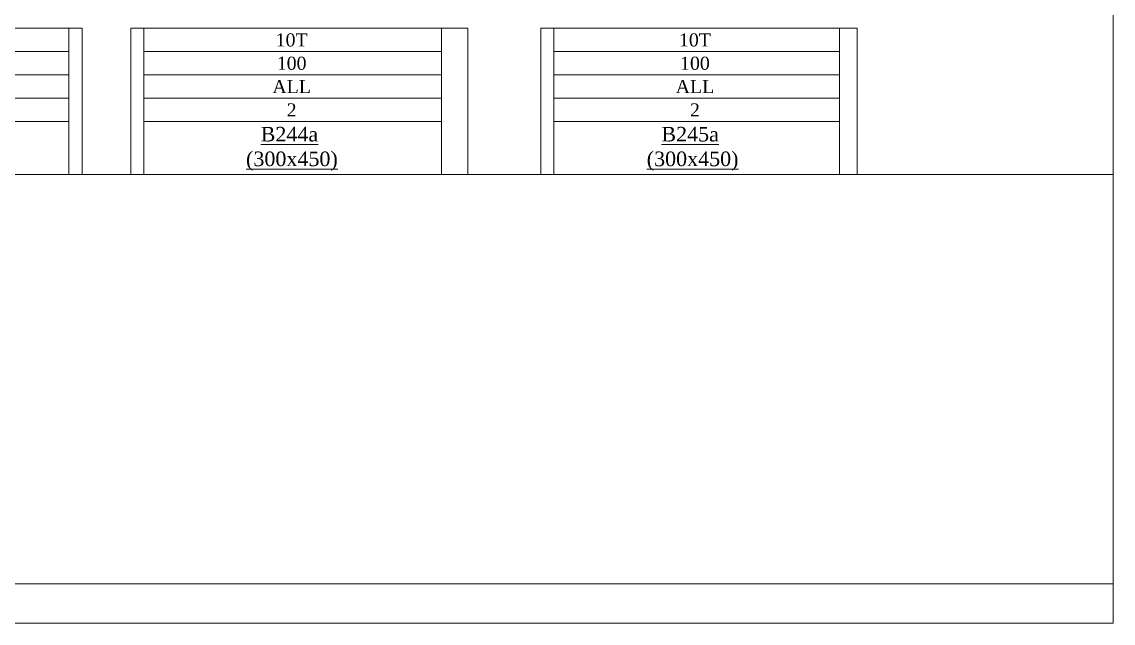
# Model space of a CAD drawing. Header units: millimetres. Extents: x 9781889 to 10654170, y -7832723 to -7608561.
# Drawn here: x 10635449 to 10654170, y -7801878 to -7791570 of the extents above; entities that cross this region are included whole.
import ezdxf
from ezdxf.enums import TextEntityAlignment as Align

# ---------------------------------------------------------------- set-up
doc = ezdxf.new("R2010")
doc.units = ezdxf.units.MM
doc.header["$LTSCALE"] = 10
for name, color, linetype, lineweight in [('S-SHEET', 251, 'Continuous', 0), ('S-TEXT', 7, 'Continuous', 0), ('S-TEXT L.S. BEAM NO.', 30, 'Continuous', 0)]:
    doc.layers.add(name, color=color, linetype=linetype, lineweight=lineweight)
doc.styles.add('TEXT', font='times.ttf')

msp = doc.modelspace()

# ---------------------------------------------------------------- linework, layer by layer
at = {"layer": 'S-SHEET'}
for p, q in [((10630701, -7791680, 0), (10636483.2, -7791680, 0)), ((10636257.3, -7791680, 0), (10636257.3, -7794189.2, 0)), ((10636483.2, -7791680, 0), (10636483.2, -7794189.2, 0)), ((10643099, -7791680, 0), (10637316.8, -7791680, 0)), ((10637316.8, -7791680, 0), (10637316.8, -7794189.2, 0)), ((10637542.7, -7791680, 0), (10637542.7, -7794189.2, 0)), ((10642649, -7791680, 0), (10642649, -7794189.2, 0)), ((10643099, -7791680, 0), (10643099, -7794189.2, 0)), ((10649776.4, -7791680, 0), (10644350.5, -7791680, 0)), ((10644350.5, -7791680, 0), (10644350.5, -7794189.2, 0)), ((10644576.4, -7791680, 0), (10644576.4, -7794189.2, 0)), ((10649476.4, -7791680, 0), (10649476.4, -7794189.2, 0)), ((10649776.4, -7791680, 0), (10649776.4, -7794189.2, 0)), ((10631151, -7792080, 0), (10636257.3, -7792080, 0)), ((10642649, -7792080, 0), (10637542.7, -7792080, 0)), ((10649476.4, -7792080, 0), (10644576.4, -7792080, 0)), ((10631151, -7792480, 0), (10636257.3, -7792480, 0)), ((10642649, -7792480, 0), (10637542.7, -7792480, 0)), ((10649476.4, -7792480, 0), (10644576.4, -7792480, 0)), ((10631151, -7792880, 0), (10636257.3, -7792880, 0)), ((10642649, -7792880, 0), (10637542.7, -7792880, 0)), ((10649476.4, -7792880, 0), (10644576.4, -7792880, 0)), ((10631151, -7793280, 0), (10636257.3, -7793280, 0)), ((10642649, -7793280, 0), (10637542.7, -7793280, 0)), ((10649476.4, -7793280, 0), (10644576.4, -7793280, 0)), ((10602835.5, -7794189.2, 0), (10654169.6, -7794189.2, 0)), ((10630701, -7794189.2, 0), (10636483.2, -7794189.2, 0)), ((10643099, -7794189.2, 0), (10637316.8, -7794189.2, 0)), ((10649776.4, -7794189.2, 0), (10644350.5, -7794189.2, 0)), ((10602835.5, -7801202.7, 0), (10654169.6, -7801202.7, 0))]:
    msp.add_line(p, q, dxfattribs=at)
msp.add_lwpolyline([(10602835.5, -7760218.1), (10654169.6, -7760218.1), (10654169.6, -7801877.7), (10602835.5, -7801877.7)], close=True, dxfattribs=at)

# ---------------------------------------------------------------- texts
at = {"layer": 'S-TEXT', "linetype": 'ByBlock', "style": 'TEXT'}
for s, p in [('10T', (10640077.4, -7791880, 0)), ('10T', (10646995.4, -7791880, 0)), ('100', (10640077.4, -7792280, 0)), ('100', (10646995.4, -7792280, 0)), ('ALL', (10640077.4, -7792680, 0)), ('ALL', (10646995.4, -7792680, 0)), ('2', (10640077.4, -7793080, 0)), ('2', (10646995.4, -7793080, 0))]:
    msp.add_text(s, height=225, dxfattribs=at).set_placement(p, align=Align.MIDDLE_CENTER)
at = {"layer": 'S-TEXT L.S. BEAM NO.', "color": 35, "linetype": 'ByBlock', "style": 'TEXT'}
for s, p in [('%%UB244a', (10639546.7, -7793620.6, 0)), ('%%UB245a', (10646420, -7793620.6, 0)), ('%%U(300x450)', (10639295.6, -7794043.6, 0)), ('%%U(300x450)', (10646168.9, -7794043.6, 0))]:
    msp.add_text(s, height=250, dxfattribs=at).set_placement(p)

doc.saveas('drawing.dxf')
